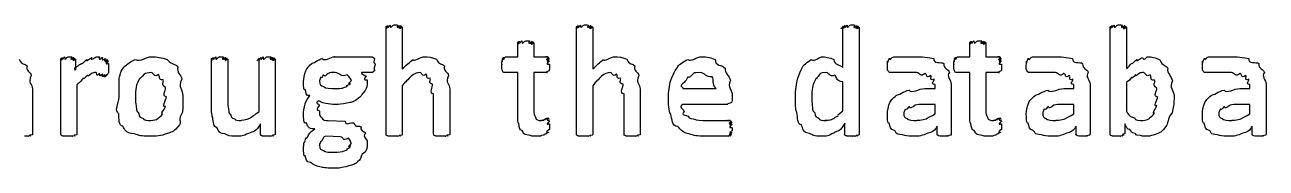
# Model space of a CAD drawing. Header units: millimetres. Extents: x 0 to 216, y 0 to 279.
# Drawn here: x 89.49 to 116.96, y 56.94 to 60.12 of the extents above; entities that cross this region are included whole.
import ezdxf

# ---------------------------------------------------------------- set-up
doc = ezdxf.new("R2010")
doc.units = ezdxf.units.MM
doc.layers.get('0').update_dxf_attribs({"linetype": 'CONTINUOUS'})

msp = doc.modelspace()

# ---------------------------------------------------------------- linework, layer by layer
at = {"color": 0}
for p, q in [((97.4866, 57.7024), (97.4866, 60.0618)), ((97.8447, 60.0618), (97.8447, 59.1414)), ((101.699, 57.7024), (101.699, 60.0618)), ((102.058, 60.0618), (102.058, 59.1414)), ((107.596, 59.1689), (107.596, 60.0618)), ((107.954, 60.0618), (107.954, 57.7024)), ((113.51, 57.7024), (113.51, 60.0618)), ((113.869, 60.0618), (113.869, 59.1467)), ((100.4, 59.4113), (100.4, 59.72)), ((100.758, 59.72), (100.758, 59.4113)), ((110.401, 59.4113), (110.401, 59.72)), ((110.76, 59.72), (110.76, 59.4113)), ((90.2892, 57.7024), (90.2892, 59.3563)), ((90.6142, 59.3563), (90.6142, 59.1136)), ((93.624, 58.3696), (93.624, 59.3563)), ((93.9821, 59.3563), (93.9821, 58.4687)), ((94.6767, 58.1988), (94.6767, 59.3563)), ((95.0352, 59.3563), (95.0352, 57.7024)), ((96.6417, 59.4113), (97.1822, 59.4113)), ((100.124, 59.4113), (100.4, 59.4113)), ((100.758, 59.4113), (101.061, 59.4113)), ((110.126, 59.4113), (110.401, 59.4113)), ((110.76, 59.4113), (111.063, 59.4113)), ((91.3476, 59.1742), (91.3476, 59.1742)), ((97.1875, 59.0585), (96.9451, 59.0585)), ((97.2481, 59.2349), (97.2481, 59.2349)), ((100.4, 59.0585), (100.119, 59.0585)), ((100.4, 58.1656), (100.4, 59.0585)), ((101.061, 59.0585), (100.758, 59.0585)), ((100.758, 59.0585), (100.758, 58.287)), ((110.401, 59.0585), (110.12, 59.0585)), ((110.401, 58.1656), (110.401, 59.0585)), ((111.063, 59.0585), (110.76, 59.0585)), ((110.76, 59.0585), (110.76, 58.287)), ((90.6473, 58.7887), (90.6473, 57.7024)), ((96.719, 58.8821), (96.719, 58.8821)), ((107.596, 58.2154), (107.596, 58.8546)), ((109.633, 58.7058), (109.633, 58.7939)), ((109.991, 58.7996), (109.991, 57.7024)), ((112.705, 58.7058), (112.705, 58.7939)), ((113.064, 58.7996), (113.064, 57.7024)), ((113.869, 58.8437), (113.869, 58.2041)), ((116.601, 58.7058), (116.601, 58.7939)), ((116.96, 58.7996), (116.96, 57.7024)), ((89.6634, 58.6948), (89.6634, 57.7024)), ((92.6264, 58.5241), (92.6264, 58.5241)), ((92.9901, 58.5459), (92.9901, 58.5459)), ((97.8447, 58.7664), (97.8447, 57.7024)), ((98.5393, 57.7024), (98.5393, 58.59)), ((98.8977, 58.6948), (98.8977, 57.7024)), ((102.058, 58.7664), (102.058, 57.7024)), ((102.752, 57.7024), (102.752, 58.59)), ((103.11, 58.6948), (103.11, 57.7024)), ((104.056, 58.7058), (104.789, 58.7058)), ((105.147, 58.5569), (105.147, 58.4962)), ((109.407, 58.7058), (109.633, 58.7058)), ((112.48, 58.7058), (112.705, 58.7058)), ((114.558, 58.5184), (114.558, 58.5184)), ((114.922, 58.5516), (114.922, 58.5516)), ((116.375, 58.7058), (116.601, 58.7058)), ((105.042, 58.353), (104.056, 58.353)), ((109.633, 58.353), (109.396, 58.353)), ((109.633, 58.1434), (109.633, 58.353)), ((112.705, 58.353), (112.469, 58.353)), ((112.705, 58.1434), (112.705, 58.353)), ((116.601, 58.353), (116.364, 58.353)), ((116.601, 58.1434), (116.601, 58.353)), ((96.2064, 58.0002), (96.581, 57.9836)), ((94.7099, 57.7024), (94.7099, 57.9229)), ((101.105, 57.9176), (101.105, 57.9176)), ((107.634, 57.7081), (107.634, 57.9395)), ((109.682, 57.7024), (109.682, 57.8735)), ((111.107, 57.9176), (111.107, 57.9176)), ((112.755, 57.7024), (112.755, 57.8735)), ((113.83, 57.9229), (113.83, 57.7081)), ((116.651, 57.7024), (116.651, 57.8735)), ((96.4766, 57.6365), (96.1566, 57.6474)), ((96.719, 57.4933), (96.719, 57.4933))]:
    msp.add_line(p, q, dxfattribs=at)
for points in [[(97.4866, 60.0618), (97.4866, 59.9694), (97.488, 60.0756), (97.4919, 60.0837)], [(97.4919, 60.0837), (97.4975, 59.9846), (97.5085, 60.0964), (97.5198, 60.1003)], [(97.5198, 60.1003), (97.5222, 59.9955), (97.5526, 60.1116), (97.5748, 60.1116)], [(97.5748, 60.1116), (97.5706, 59.9983), (97.6298, 60.1169), (97.663, 60.1169)], [(97.663, 60.1169), (97.6408, 60.1169), (97.729, 60.114), (97.7512, 60.1116)], [(97.7512, 60.1116), (97.6877, 59.9955), (97.7953, 60.1073), (97.8062, 60.1003)], [(97.8062, 60.1003), (97.7138, 59.9846), (97.8299, 60.0908), (97.8337, 60.0837)], [(97.8337, 60.0837), (97.7251, 59.9736), (97.8447, 60.0728), (97.8447, 60.0618)], [(101.699, 60.0618), (101.699, 59.9694), (101.701, 60.0756), (101.705, 60.0837)], [(101.705, 60.0837), (101.71, 59.9846), (101.721, 60.0964), (101.732, 60.1003)], [(101.732, 60.1003), (101.735, 59.9955), (101.765, 60.1116), (101.787, 60.1116)], [(101.787, 60.1116), (101.783, 59.9983), (101.843, 60.1169), (101.876, 60.1169)], [(101.876, 60.1169), (101.854, 60.1169), (101.942, 60.114), (101.964, 60.1116)], [(101.964, 60.1116), (101.901, 59.9955), (102.008, 60.1073), (102.019, 60.1003)], [(102.019, 60.1003), (101.927, 59.9846), (102.042, 60.0908), (102.047, 60.0837)], [(102.047, 60.0837), (101.938, 59.9736), (102.058, 60.0728), (102.058, 60.0618)], [(107.596, 60.0618), (107.48, 59.9694), (107.597, 60.0756), (107.601, 60.0837)], [(107.601, 60.0837), (107.608, 59.9846), (107.619, 60.0964), (107.634, 60.1003)], [(107.634, 60.1003), (107.637, 59.9916), (107.667, 60.1073), (107.69, 60.1116)], [(107.69, 60.1116), (107.681, 59.9983), (107.739, 60.1169), (107.772, 60.1169)], [(107.772, 60.1169), (107.752, 60.1169), (107.839, 60.114), (107.86, 60.1116)], [(107.86, 60.1116), (107.796, 59.9916), (107.899, 60.1031), (107.91, 60.1003)], [(107.91, 60.1003), (107.822, 59.9846), (107.935, 60.0908), (107.943, 60.0837)], [(107.943, 60.0837), (107.836, 59.9694), (107.954, 60.0685), (107.954, 60.0618)], [(113.51, 60.0618), (113.51, 59.9694), (113.512, 60.0756), (113.516, 60.0837)], [(113.516, 60.0837), (113.521, 59.9846), (113.532, 60.0964), (113.543, 60.1003)], [(113.543, 60.1003), (113.546, 59.9955), (113.576, 60.1116), (113.599, 60.1116)], [(113.599, 60.1116), (113.594, 59.9983), (113.654, 60.1169), (113.687, 60.1169)], [(113.687, 60.1169), (113.665, 60.1169), (113.753, 60.114), (113.775, 60.1116)], [(113.775, 60.1116), (113.712, 59.9955), (113.819, 60.1073), (113.83, 60.1003)], [(113.83, 60.1003), (113.738, 59.9846), (113.853, 60.0908), (113.858, 60.0837)], [(113.858, 60.0837), (113.749, 59.9736), (113.869, 60.0728), (113.869, 60.0618)], [(100.4, 59.72), (100.4, 59.6209), (100.401, 59.7285), (100.405, 59.7366)], [(100.405, 59.7366), (100.411, 59.6346), (100.422, 59.7489), (100.433, 59.7531)], [(100.433, 59.7531), (100.435, 59.6427), (100.466, 59.7588), (100.488, 59.7588)], [(100.488, 59.7588), (100.484, 59.6456), (100.543, 59.7641), (100.576, 59.7641)], [(100.576, 59.7641), (100.554, 59.7641), (100.642, 59.7613), (100.664, 59.7588)], [(100.664, 59.7588), (100.601, 59.6427), (100.709, 59.756), (100.719, 59.7531)], [(100.719, 59.7531), (100.627, 59.6346), (100.743, 59.7436), (100.747, 59.7366)], [(100.747, 59.7366), (100.638, 59.6209), (100.758, 59.7228), (100.758, 59.72)], [(110.401, 59.72), (110.401, 59.6209), (110.403, 59.7285), (110.407, 59.7366)], [(110.407, 59.7366), (110.412, 59.6346), (110.424, 59.7489), (110.435, 59.7531)], [(110.435, 59.7531), (110.437, 59.6427), (110.468, 59.7588), (110.49, 59.7588)], [(110.49, 59.7588), (110.486, 59.6456), (110.545, 59.7641), (110.578, 59.7641)], [(110.578, 59.7641), (110.556, 59.7641), (110.644, 59.7613), (110.666, 59.7588)], [(110.666, 59.7588), (110.603, 59.6427), (110.71, 59.756), (110.721, 59.7531)], [(110.721, 59.7531), (110.629, 59.6346), (110.745, 59.7436), (110.749, 59.7366)], [(110.749, 59.7366), (110.64, 59.6209), (110.76, 59.7228), (110.76, 59.72)], [(89.3657, 59.3563), (89.4211, 59.2197), (89.498, 59.2695), (89.5421, 59.2074)], [(90.2892, 59.3563), (90.2892, 59.2638), (90.2903, 59.37), (90.2945, 59.3781)], [(90.2945, 59.3781), (90.2959, 59.279), (90.3069, 59.3908), (90.322, 59.3947)], [(90.322, 59.3947), (90.3249, 59.2899), (90.3524, 59.406), (90.3718, 59.406)], [(90.3718, 59.406), (90.3661, 59.2928), (90.4215, 59.4113), (90.4543, 59.4113)], [(90.4543, 59.4113), (90.4282, 59.4113), (90.5097, 59.4085), (90.5316, 59.406)], [(90.5316, 59.406), (90.4723, 59.2899), (90.5701, 59.4018), (90.5813, 59.3947)], [(90.5813, 59.3947), (90.4946, 59.279), (90.599, 59.3852), (90.6032, 59.3781)], [(90.6032, 59.3781), (90.5055, 59.2638), (90.6142, 59.363), (90.6142, 59.3563)], [(90.7464, 59.2624), (90.7549, 59.2307), (90.8308, 59.3288), (90.8678, 59.3506)], [(90.8678, 59.3506), (90.8293, 59.2748), (90.9408, 59.3866), (90.9782, 59.3947)], [(90.9782, 59.3947), (90.9066, 59.2928), (91.0565, 59.4113), (91.0939, 59.4113)], [(91.0939, 59.4113), (91.0745, 59.4113), (91.1271, 59.4085), (91.149, 59.406)], [(91.149, 59.406), (91.1186, 59.2899), (91.1931, 59.4018), (91.2153, 59.3947)], [(91.2153, 59.3947), (91.1669, 59.2748), (91.2619, 59.3796), (91.2813, 59.3729)], [(91.2813, 59.3729), (91.204, 59.2596), (91.3116, 59.3577), (91.3197, 59.3506)], [(91.3197, 59.3506), (91.2178, 59.2459), (91.3324, 59.3355), (91.3363, 59.3288)], [(91.3363, 59.3288), (91.2262, 59.2349), (91.3419, 59.3178), (91.3419, 59.3065)], [(91.6672, 59.1577), (91.7003, 59.2046), (91.8185, 59.3012), (91.9371, 59.3453)], [(91.9371, 59.3453), (92.0556, 59.2928), (92.1798, 59.4113), (92.3011, 59.4113)], [(92.3011, 59.4113), (92.4084, 59.4113), (92.5283, 59.3908), (92.6426, 59.3506)], [(92.6426, 59.3506), (92.7587, 59.2155), (92.8384, 59.2571), (92.8797, 59.1799)], [(93.624, 59.3563), (93.624, 59.2638), (93.6255, 59.37), (93.6293, 59.3781)], [(93.6293, 59.3781), (93.635, 59.279), (93.6473, 59.3908), (93.6625, 59.3947)], [(93.6625, 59.3947), (93.6639, 59.2899), (93.6957, 59.406), (93.7175, 59.406)], [(93.7175, 59.406), (93.708, 59.2928), (93.7687, 59.4113), (93.8057, 59.4113)], [(93.8057, 59.4113), (93.7782, 59.4113), (93.8664, 59.4085), (93.8886, 59.406)], [(93.8886, 59.406), (93.8223, 59.2899), (93.9285, 59.4018), (93.9437, 59.3947)], [(93.9437, 59.3947), (93.8512, 59.279), (93.9669, 59.3852), (93.9712, 59.3781)], [(93.9712, 59.3781), (93.8622, 59.2681), (93.9821, 59.3672), (93.9821, 59.3563)], [(94.6767, 59.3563), (94.561, 59.2638), (94.6781, 59.37), (94.6824, 59.3781)], [(94.6824, 59.3781), (94.6891, 59.279), (94.7, 59.3908), (94.7152, 59.3947)], [(94.7152, 59.3947), (94.718, 59.2899), (94.7484, 59.406), (94.7706, 59.406)], [(94.7706, 59.406), (94.7621, 59.2928), (94.8214, 59.4113), (94.8588, 59.4113)], [(94.8588, 59.4113), (94.8323, 59.4113), (94.9194, 59.4085), (94.9413, 59.406)], [(94.9413, 59.406), (94.8764, 59.2899), (94.9798, 59.4018), (94.9911, 59.3947)], [(94.9911, 59.3947), (94.9029, 59.279), (95.0158, 59.3852), (95.0239, 59.3781)], [(95.0239, 59.3781), (94.9166, 59.2638), (95.0352, 59.363), (95.0352, 59.3563)], [(95.8536, 59.2681), (95.8508, 59.2459), (95.9887, 59.3506), (96.0741, 59.3729)], [(96.0741, 59.3729), (96.1415, 59.2928), (96.2561, 59.4113), (96.3553, 59.4113)], [(96.3553, 59.4113), (96.296, 59.4113), (96.46, 59.4113), (96.5041, 59.4113)], [(96.5041, 59.4113), (96.5055, 59.4113), (96.5976, 59.4113), (96.6417, 59.4113)], [(97.1822, 59.4113), (97.167, 59.4113), (97.2206, 59.3961), (97.2316, 59.3672)], [(97.2316, 59.3672), (97.1889, 59.2349), (97.2481, 59.2928), (97.2481, 59.2349)], [(97.8447, 59.1414), (97.9234, 59.2046), (98.0062, 59.3012), (98.0874, 59.3453)], [(98.0874, 59.3453), (98.0888, 59.2928), (98.2557, 59.4113), (98.341, 59.4113)], [(98.341, 59.4113), (98.3933, 59.4113), (98.5298, 59.3919), (98.6, 59.3563)], [(98.6, 59.3563), (98.655, 59.2197), (98.7323, 59.2695), (98.7764, 59.2074)], [(100.052, 59.3178), (100.054, 59.2529), (100.059, 59.3577), (100.064, 59.3729)], [(100.064, 59.3729), (100.065, 59.2818), (100.077, 59.3961), (100.086, 59.4004)], [(100.086, 59.4004), (100.083, 59.2928), (100.109, 59.4113), (100.124, 59.4113)], [(101.061, 59.4113), (100.965, 59.4113), (101.074, 59.4071), (101.078, 59.4004)], [(101.078, 59.4004), (100.976, 59.2818), (101.09, 59.3866), (101.094, 59.3729)], [(101.094, 59.3729), (100.984, 59.2529), (101.1, 59.3397), (101.1, 59.3178)], [(102.058, 59.1414), (102.136, 59.2046), (102.219, 59.3012), (102.3, 59.3453)], [(102.3, 59.3453), (102.301, 59.2928), (102.468, 59.4113), (102.554, 59.4113)], [(102.554, 59.4113), (102.606, 59.4113), (102.742, 59.3919), (102.813, 59.3563)], [(102.813, 59.3563), (102.868, 59.2197), (102.945, 59.2695), (102.989, 59.2074)], [(103.934, 59.1742), (103.93, 59.213), (104.074, 59.3094), (104.166, 59.3506)], [(104.166, 59.3506), (104.232, 59.2928), (104.36, 59.4113), (104.474, 59.4113)], [(104.474, 59.4113), (104.581, 59.4113), (104.692, 59.3866), (104.778, 59.3397)], [(104.778, 59.3397), (104.75, 59.2018), (104.932, 59.2349), (104.987, 59.1577)], [(106.697, 59.1633), (106.7, 59.2088), (106.819, 59.3037), (106.896, 59.3453)], [(106.896, 59.3453), (106.973, 59.2928), (107.061, 59.4113), (107.16, 59.4113)], [(107.16, 59.4113), (107.156, 59.4113), (107.322, 59.3908), (107.392, 59.3506)], [(107.392, 59.3506), (107.414, 59.213), (107.53, 59.2487), (107.596, 59.1689)], [(108.585, 59.3122), (108.591, 59.2487), (108.604, 59.3563), (108.624, 59.3781)], [(108.624, 59.3781), (108.627, 59.2928), (108.674, 59.4113), (108.718, 59.4113)], [(108.718, 59.4113), (108.715, 59.4113), (108.813, 59.4113), (108.872, 59.4113)], [(108.872, 59.4113), (108.833, 59.4113), (108.993, 59.4113), (109.059, 59.4113)], [(109.059, 59.4113), (109.087, 59.4113), (109.198, 59.4113), (109.269, 59.4113)], [(109.269, 59.4113), (109.288, 59.4113), (109.513, 59.3975), (109.605, 59.3729)], [(109.605, 59.3729), (109.59, 59.242), (109.77, 59.3079), (109.825, 59.2571)], [(110.054, 59.3178), (110.056, 59.2529), (110.061, 59.3577), (110.065, 59.3729)], [(110.065, 59.3729), (110.067, 59.2818), (110.079, 59.3961), (110.087, 59.4004)], [(110.087, 59.4004), (110.085, 59.2928), (110.111, 59.4113), (110.126, 59.4113)], [(111.063, 59.4113), (110.967, 59.4113), (111.075, 59.4071), (111.079, 59.4004)], [(111.079, 59.4004), (110.978, 59.2818), (111.092, 59.3866), (111.096, 59.3729)], [(111.096, 59.3729), (110.986, 59.2529), (111.102, 59.3397), (111.102, 59.3178)], [(111.658, 59.3122), (111.664, 59.2487), (111.677, 59.3563), (111.697, 59.3781)], [(111.697, 59.3781), (111.7, 59.2928), (111.747, 59.4113), (111.791, 59.4113)], [(111.791, 59.4113), (111.788, 59.4113), (111.886, 59.4113), (111.945, 59.4113)], [(111.945, 59.4113), (111.906, 59.4113), (112.066, 59.4113), (112.132, 59.4113)], [(112.132, 59.4113), (112.16, 59.4113), (112.272, 59.4113), (112.342, 59.4113)], [(112.342, 59.4113), (112.361, 59.4113), (112.586, 59.3975), (112.678, 59.3729)], [(112.678, 59.3729), (112.663, 59.242), (112.843, 59.3079), (112.898, 59.2571)], [(113.99, 59.2681), (113.987, 59.2307), (114.069, 59.3288), (114.106, 59.3506)], [(114.106, 59.3506), (114.064, 59.2748), (114.184, 59.3866), (114.221, 59.3947)], [(114.221, 59.3947), (114.26, 59.2928), (114.301, 59.4113), (114.343, 59.4113)], [(114.343, 59.4113), (114.403, 59.4113), (114.533, 59.3866), (114.607, 59.3397)], [(114.607, 59.3397), (114.668, 59.2018), (114.74, 59.2321), (114.784, 59.1524)], [(115.554, 59.3122), (115.559, 59.2487), (115.573, 59.3563), (115.593, 59.3781)], [(115.593, 59.3781), (115.595, 59.2928), (115.642, 59.4113), (115.686, 59.4113)], [(115.686, 59.4113), (115.684, 59.4113), (115.781, 59.4113), (115.841, 59.4113)], [(115.841, 59.4113), (115.802, 59.4113), (115.962, 59.4113), (116.028, 59.4113)], [(116.028, 59.4113), (116.056, 59.4113), (116.167, 59.4113), (116.237, 59.4113)], [(116.237, 59.4113), (116.257, 59.4113), (116.482, 59.3975), (116.574, 59.3729)], [(116.574, 59.3729), (116.558, 59.242), (116.739, 59.3079), (116.794, 59.2571)], [(89.5421, 59.2074), (89.5092, 59.0984), (89.6165, 59.0765), (89.6359, 58.9926)], [(90.6142, 59.1136), (90.5538, 59.1577), (90.7052, 59.2254), (90.7464, 59.2624)], [(91.0717, 59.0585), (91.0124, 59.0585), (91.0057, 59.0532), (90.9726, 59.0419)], [(91.1433, 59.0476), (91.0717, 58.94), (91.0967, 59.0585), (91.0717, 59.0585)], [(91.3419, 59.3065), (91.229, 59.213), (91.3476, 59.279), (91.3476, 59.2571)], [(91.3476, 59.0917), (91.3476, 59.0585), (91.3433, 59.0532), (91.3363, 59.0419)], [(91.3476, 59.2571), (91.3476, 59.1714), (91.3476, 59.2102), (91.3476, 59.1742)], [(91.3476, 59.1742), (91.3476, 59.1026), (91.3476, 59.1136), (91.3476, 59.0917)], [(91.579, 58.8768), (91.579, 58.9291), (91.6079, 59.0808), (91.6672, 59.1577)], [(92.2898, 59.0585), (92.2253, 59.0585), (92.1741, 59.0448), (92.13, 59.0201)], [(92.45, 59.0144), (92.3505, 58.94), (92.3519, 59.0585), (92.2898, 59.0585)], [(92.8797, 59.1799), (92.8426, 59.0656), (92.9527, 59.0158), (92.9679, 58.9097)], [(95.6606, 58.8712), (95.6606, 58.9001), (95.6772, 59.031), (95.7104, 59.0973)], [(95.7104, 59.0973), (95.7294, 59.1538), (95.7943, 59.224), (95.8536, 59.2681)], [(96.3605, 59.0585), (96.1856, 59.0585), (96.2505, 59.0532), (96.2064, 59.0419)], [(96.6251, 59.0091), (96.4766, 58.94), (96.4738, 59.0585), (96.3605, 59.0585)], [(96.9451, 59.0585), (96.9176, 59.0324), (97.0248, 59.0049), (97.0442, 58.976)], [(97.2316, 59.0973), (97.167, 59.0585), (97.2054, 59.0585), (97.1875, 59.0585)], [(97.2481, 59.2349), (97.1889, 59.1136), (97.2425, 59.1263), (97.2316, 59.0973)], [(98.2416, 59.0585), (98.159, 59.0585), (98.1093, 59.0324), (98.0433, 58.9813)], [(98.3739, 59.0254), (98.2761, 58.94), (98.2927, 59.0585), (98.2416, 59.0585)], [(98.7764, 59.2074), (98.7432, 59.0984), (98.8508, 59.0765), (98.8702, 58.9926)], [(100.047, 59.2349), (100.047, 59.2088), (100.048, 59.2956), (100.052, 59.3178)], [(100.064, 59.0973), (100.047, 59.1136), (100.047, 59.1714), (100.047, 59.2349)], [(100.119, 59.0585), (100.072, 59.0585), (100.077, 59.0709), (100.064, 59.0973)], [(101.094, 59.0973), (100.973, 59.0585), (101.075, 59.0585), (101.061, 59.0585)], [(101.1, 59.3178), (100.987, 59.2088), (101.105, 59.2681), (101.105, 59.2349)], [(101.105, 59.2349), (101.105, 59.1136), (101.101, 59.1263), (101.094, 59.0973)], [(102.454, 59.0585), (102.372, 59.0585), (102.322, 59.0324), (102.256, 58.9813)], [(102.587, 59.0254), (102.489, 58.94), (102.505, 59.0585), (102.454, 59.0585)], [(102.989, 59.2074), (102.956, 59.0984), (103.063, 59.0765), (103.083, 58.9926)], [(103.785, 58.8931), (103.805, 58.94), (103.871, 59.0973), (103.934, 59.1742)], [(104.43, 59.0585), (104.257, 59.0585), (104.317, 59.0476), (104.271, 59.0254)], [(104.701, 58.965), (104.555, 58.94), (104.552, 59.0585), (104.43, 59.0585)], [(104.987, 59.1577), (104.977, 59.0476), (105.082, 58.9897), (105.108, 58.8878)], [(106.582, 58.8821), (106.594, 58.9333), (106.645, 59.086), (106.697, 59.1633)], [(107.232, 59.0585), (107.061, 59.0585), (107.122, 59.0434), (107.078, 59.0144)], [(107.414, 59.0035), (107.299, 58.94), (107.294, 59.0585), (107.232, 59.0585)], [(108.58, 59.213), (108.58, 59.2046), (108.581, 59.2899), (108.585, 59.3122)], [(108.58, 59.1467), (108.58, 59.1386), (108.58, 59.1908), (108.58, 59.213)], [(108.596, 59.0973), (108.583, 59.0984), (108.583, 59.1273), (108.58, 59.1467)], [(108.619, 59.0695), (108.598, 59.0723), (108.603, 59.086), (108.596, 59.0973)], [(108.646, 59.0585), (108.613, 59.0585), (108.625, 59.0613), (108.619, 59.0695)], [(108.718, 59.0585), (108.638, 59.0585), (108.66, 59.0585), (108.646, 59.0585)], [(108.839, 59.0585), (108.704, 59.0585), (108.751, 59.0585), (108.718, 59.0585)], [(109.004, 59.0585), (108.917, 59.0585), (108.886, 59.0585), (108.839, 59.0585)], [(109.225, 59.0585), (109.045, 59.0585), (109.07, 59.0585), (109.004, 59.0585)], [(109.412, 59.0419), (109.318, 58.94), (109.298, 59.0585), (109.225, 59.0585)], [(109.825, 59.2571), (109.821, 59.1386), (109.926, 59.1414), (109.952, 59.0642)], [(109.952, 59.0642), (109.872, 58.9841), (109.991, 58.8987), (109.991, 58.7996)], [(110.049, 59.2349), (110.049, 59.2088), (110.05, 59.2956), (110.054, 59.3178)], [(110.065, 59.0973), (110.049, 59.1136), (110.049, 59.1714), (110.049, 59.2349)], [(110.12, 59.0585), (110.074, 59.0585), (110.079, 59.0709), (110.065, 59.0973)], [(111.096, 59.0973), (110.975, 59.0585), (111.077, 59.0585), (111.063, 59.0585)], [(111.102, 59.3178), (110.988, 59.2088), (111.107, 59.2681), (111.107, 59.2349)], [(111.107, 59.2349), (111.107, 59.1136), (111.103, 59.1263), (111.096, 59.0973)], [(111.653, 59.213), (111.653, 59.2046), (111.654, 59.2899), (111.658, 59.3122)], [(111.653, 59.1467), (111.653, 59.1386), (111.653, 59.1908), (111.653, 59.213)], [(111.669, 59.0973), (111.656, 59.0984), (111.656, 59.1273), (111.653, 59.1467)], [(111.691, 59.0695), (111.671, 59.0723), (111.676, 59.086), (111.669, 59.0973)], [(111.719, 59.0585), (111.686, 59.0585), (111.698, 59.0613), (111.691, 59.0695)], [(111.791, 59.0585), (111.711, 59.0585), (111.733, 59.0585), (111.719, 59.0585)], [(111.912, 59.0585), (111.777, 59.0585), (111.824, 59.0585), (111.791, 59.0585)], [(112.077, 59.0585), (111.99, 59.0585), (111.959, 59.0585), (111.912, 59.0585)], [(112.298, 59.0585), (112.118, 59.0585), (112.143, 59.0585), (112.077, 59.0585)], [(112.485, 59.0419), (112.391, 58.94), (112.371, 59.0585), (112.298, 59.0585)], [(112.898, 59.2571), (112.895, 59.1386), (112.999, 59.1414), (113.025, 59.0642)], [(113.025, 59.0642), (112.945, 58.9841), (113.064, 58.8987), (113.064, 58.7996)], [(113.869, 59.1467), (113.91, 59.1647), (113.953, 59.2349), (113.99, 59.2681)], [(114.244, 59.0585), (114.205, 59.0585), (114.184, 59.0543), (114.155, 59.0476)], [(114.392, 59.0091), (114.293, 58.94), (114.301, 59.0585), (114.244, 59.0585)], [(114.784, 59.1524), (114.759, 59.0434), (114.866, 58.9827), (114.888, 58.8768)], [(115.548, 59.213), (115.548, 59.2046), (115.55, 59.2899), (115.554, 59.3122)], [(115.548, 59.1467), (115.548, 59.1386), (115.548, 59.1908), (115.548, 59.213)], [(115.565, 59.0973), (115.551, 59.0984), (115.551, 59.1273), (115.548, 59.1467)], [(115.587, 59.0695), (115.566, 59.0723), (115.572, 59.086), (115.565, 59.0973)], [(115.615, 59.0585), (115.582, 59.0585), (115.594, 59.0613), (115.587, 59.0695)], [(115.686, 59.0585), (115.606, 59.0585), (115.629, 59.0585), (115.615, 59.0585)], [(115.807, 59.0585), (115.673, 59.0585), (115.719, 59.0585), (115.686, 59.0585)], [(115.973, 59.0585), (115.886, 59.0585), (115.854, 59.0585), (115.807, 59.0585)], [(116.193, 59.0585), (116.014, 59.0585), (116.039, 59.0585), (115.973, 59.0585)], [(116.381, 59.0419), (116.287, 58.94), (116.266, 59.0585), (116.193, 59.0585)], [(116.794, 59.2571), (116.79, 59.1386), (116.895, 59.1414), (116.921, 59.0642)], [(116.921, 59.0642), (116.841, 58.9841), (116.96, 58.8987), (116.96, 58.7996)], [(89.6359, 58.9926), (89.5449, 58.8162), (89.6634, 58.8119), (89.6634, 58.6948)], [(90.7687, 58.9153), (90.6886, 58.8119), (90.6914, 58.8395), (90.6473, 58.7887)], [(90.8787, 58.9979), (90.7658, 58.8821), (90.8085, 58.9509), (90.7687, 58.9153)], [(90.9726, 59.0419), (90.8322, 58.922), (90.9119, 59.0201), (90.8787, 58.9979)], [(91.2096, 59.031), (91.1186, 58.9291), (91.1684, 59.0434), (91.1433, 59.0476)], [(91.2594, 59.0144), (91.156, 58.9181), (91.2276, 59.0268), (91.2096, 59.031)], [(91.2978, 59.0091), (91.1849, 58.9068), (91.2731, 59.0102), (91.2594, 59.0144)], [(91.3197, 59.0144), (91.2068, 58.9068), (91.3088, 59.0091), (91.2978, 59.0091)], [(91.3363, 59.0419), (91.2178, 58.9181), (91.3268, 59.0215), (91.3197, 59.0144)], [(91.579, 58.5128), (91.579, 58.5914), (91.579, 58.7664), (91.579, 58.8768)], [(92.0253, 58.9097), (91.9649, 58.7939), (91.973, 58.8049), (91.9593, 58.7389)], [(92.13, 59.0201), (92.0228, 58.8892), (92.0542, 58.9566), (92.0253, 58.9097)], [(92.5544, 58.8987), (92.4387, 58.885), (92.4941, 58.9883), (92.45, 59.0144)], [(92.6098, 58.728), (92.4899, 58.7858), (92.5795, 58.8504), (92.5544, 58.8987)], [(92.9679, 58.9097), (92.8716, 58.7347), (92.9901, 58.6811), (92.9901, 58.5459)], [(95.6938, 58.6892), (95.6606, 58.6285), (95.6606, 58.801), (95.6606, 58.8712)], [(96.0356, 58.9485), (96.0134, 58.8451), (96.0134, 58.9015), (96.0134, 58.8768)], [(96.0134, 58.8768), (96.0134, 58.7678), (96.0438, 58.783), (96.1072, 58.7498)], [(96.096, 59.0035), (96.0423, 58.8892), (96.0494, 58.9703), (96.0356, 58.9485)], [(96.2064, 59.0419), (96.0974, 58.922), (96.1249, 59.0215), (96.096, 59.0035)], [(96.6308, 58.7555), (96.5715, 58.7569), (96.6819, 58.7939), (96.6971, 58.8162)], [(96.6971, 58.8162), (96.6004, 58.801), (96.719, 58.8603), (96.719, 58.8821)], [(96.719, 58.8821), (96.719, 58.8779), (96.6872, 58.9788), (96.6251, 59.0091)], [(97.0442, 58.976), (96.9532, 58.8603), (97.0717, 58.9209), (97.0717, 58.8878)], [(97.0717, 58.8878), (97.0717, 58.7417), (97.0552, 58.728), (97.022, 58.6617)], [(98.0433, 58.9813), (97.9124, 58.8409), (97.9138, 58.8617), (97.8447, 58.7664)], [(98.462, 58.9372), (98.3492, 58.9001), (98.4098, 59.0063), (98.3739, 59.0254)], [(98.5174, 58.7996), (98.3975, 58.8229), (98.4871, 58.9001), (98.462, 58.9372)], [(98.5393, 58.59), (98.4236, 58.5982), (98.5312, 58.747), (98.5174, 58.7996)], [(98.8702, 58.9926), (98.7792, 58.8162), (98.8977, 58.8119), (98.8977, 58.6948)], [(102.256, 58.9813), (102.125, 58.8409), (102.126, 58.8617), (102.058, 58.7664)], [(102.675, 58.9372), (102.562, 58.9001), (102.622, 59.0063), (102.587, 59.0254)], [(102.73, 58.7996), (102.61, 58.8229), (102.7, 58.9001), (102.675, 58.9372)], [(102.752, 58.59), (102.636, 58.5982), (102.744, 58.747), (102.73, 58.7996)], [(103.083, 58.9926), (102.992, 58.8162), (103.11, 58.8119), (103.11, 58.6948)], [(103.736, 58.5241), (103.736, 58.6024), (103.753, 58.783), (103.785, 58.8931)], [(104.083, 58.838), (103.948, 58.7527), (104.056, 58.7527), (104.056, 58.7058)], [(104.155, 58.9485), (104.103, 58.838), (104.101, 58.8821), (104.083, 58.838)], [(104.271, 59.0254), (104.166, 58.9001), (104.188, 58.9813), (104.155, 58.9485)], [(104.789, 58.7058), (104.676, 58.8162), (104.763, 58.9015), (104.701, 58.965)], [(105.108, 58.8878), (105.029, 58.7237), (105.147, 58.674), (105.147, 58.5569)], [(106.543, 58.5075), (106.543, 58.5957), (106.555, 58.7721), (106.582, 58.8821)], [(106.978, 58.8931), (106.925, 58.783), (106.934, 58.7897), (106.923, 58.728)], [(107.078, 59.0144), (106.976, 58.8821), (107.003, 58.9442), (106.978, 58.8931)], [(107.596, 58.8546), (107.417, 58.8712), (107.472, 58.9703), (107.414, 59.0035)], [(109.539, 58.9926), (109.42, 58.9181), (109.463, 59.031), (109.412, 59.0419)], [(109.611, 58.9097), (109.486, 58.874), (109.572, 58.9703), (109.539, 58.9926)], [(109.633, 58.7939), (109.517, 58.8077), (109.624, 58.8768), (109.611, 58.9097)], [(112.612, 58.9926), (112.493, 58.9181), (112.536, 59.031), (112.485, 59.0419)], [(112.684, 58.9097), (112.559, 58.874), (112.645, 58.9703), (112.612, 58.9926)], [(112.705, 58.7939), (112.59, 58.8077), (112.697, 58.8768), (112.684, 58.9097)], [(113.973, 58.9428), (113.903, 58.838), (113.905, 58.8836), (113.869, 58.8437)], [(114.067, 59.0091), (113.969, 58.8931), (114.006, 58.9717), (113.973, 58.9428)], [(114.155, 59.0476), (114.028, 58.9262), (114.096, 59.0268), (114.067, 59.0091)], [(114.492, 58.8878), (114.373, 58.8779), (114.432, 58.9788), (114.392, 59.0091)], [(114.541, 58.7167), (114.425, 58.7788), (114.516, 58.8395), (114.492, 58.8878)], [(114.888, 58.8768), (114.803, 58.7167), (114.922, 58.6645), (114.922, 58.5516)], [(116.508, 58.9926), (116.389, 58.9181), (116.432, 59.031), (116.381, 59.0419)], [(116.579, 58.9097), (116.455, 58.874), (116.541, 58.9703), (116.508, 58.9926)], [(116.601, 58.7939), (116.485, 58.8077), (116.593, 58.8768), (116.579, 58.9097)], [(91.5734, 58.1491), (91.4605, 58.2055), (91.579, 58.3766), (91.579, 58.5128)], [(91.9593, 58.7389), (91.9385, 58.6645), (91.9427, 58.608), (91.9427, 58.535)], [(91.9427, 58.535), (91.9385, 58.3999), (91.9484, 58.3918), (91.9593, 58.3255)], [(92.6264, 58.5241), (92.5117, 58.5403), (92.6207, 58.6645), (92.6098, 58.728)], [(92.6042, 58.3089), (92.5117, 58.2718), (92.6264, 58.4468), (92.6264, 58.5241)], [(92.9901, 58.5459), (92.9901, 58.3487), (92.9873, 58.2923), (92.9845, 58.1822)], [(95.7986, 58.5516), (95.7076, 58.5251), (95.7185, 58.637), (95.6938, 58.6892)], [(95.6991, 58.3639), (95.7118, 58.4302), (95.7573, 58.4962), (95.7986, 58.5516)], [(96.1072, 58.7498), (96.1376, 58.7058), (96.2561, 58.7058), (96.3662, 58.7058)], [(96.3662, 58.7058), (96.4283, 58.7058), (96.4819, 58.7086), (96.526, 58.7167)], [(96.526, 58.7167), (96.5165, 58.7237), (96.6047, 58.7403), (96.6308, 58.7555)], [(97.022, 58.6617), (96.8872, 58.4923), (96.9409, 58.5378), (96.8788, 58.4909)], [(103.785, 58.1381), (103.736, 58.2013), (103.736, 58.3766), (103.736, 58.5241)], [(106.576, 58.1766), (106.543, 58.2235), (106.543, 58.3928), (106.543, 58.5075)], [(106.923, 58.728), (106.903, 58.6574), (106.907, 58.6024), (106.907, 58.5403)], [(106.907, 58.5403), (106.903, 58.408), (106.91, 58.4027), (106.918, 58.3364)], [(108.635, 58.3971), (108.657, 58.4521), (108.73, 58.5241), (108.8, 58.5682)], [(108.8, 58.5682), (108.796, 58.5431), (108.956, 58.6507), (109.059, 58.6726)], [(109.059, 58.6726), (109.12, 58.5872), (109.277, 58.7058), (109.407, 58.7058)], [(111.708, 58.3971), (111.73, 58.4521), (111.803, 58.5241), (111.873, 58.5682)], [(111.873, 58.5682), (111.869, 58.5431), (112.029, 58.6507), (112.132, 58.6726)], [(112.132, 58.6726), (112.193, 58.5872), (112.35, 58.7058), (112.48, 58.7058)], [(114.558, 58.5184), (114.443, 58.5322), (114.552, 58.6535), (114.541, 58.7167)], [(114.541, 58.3311), (114.443, 58.2828), (114.558, 58.4549), (114.558, 58.5184)], [(114.922, 58.5516), (114.922, 58.3449), (114.906, 58.2842), (114.877, 58.1713)], [(115.604, 58.3971), (115.626, 58.4521), (115.699, 58.5241), (115.769, 58.5682)], [(115.769, 58.5682), (115.765, 58.5431), (115.925, 58.6507), (116.028, 58.6726)], [(116.028, 58.6726), (116.089, 58.5872), (116.246, 58.7058), (116.375, 58.7058)], [(91.9593, 58.3255), (91.9607, 58.1547), (91.9882, 58.2055), (92.0143, 58.1547)], [(92.5435, 58.1434), (92.4856, 58.1434), (92.5932, 58.2454), (92.6042, 58.3089)], [(93.6516, 58.0609), (93.624, 58.1244), (93.624, 58.2482), (93.624, 58.3696)], [(93.9821, 58.4687), (93.9793, 58.342), (93.9878, 58.3089), (93.9987, 58.2538)], [(93.9987, 58.2538), (94.0058, 58.1173), (94.0319, 58.1561), (94.0537, 58.1159)], [(95.6606, 58.1272), (95.6606, 58.1723), (95.673, 58.2937), (95.6991, 58.3639)], [(96.0025, 58.4359), (95.8921, 58.3777), (96.0078, 58.371), (96.0078, 58.3311)], [(96.0078, 58.3311), (95.8949, 58.1836), (96.0134, 58.251), (96.0134, 58.2041)], [(96.1566, 58.3752), (96.0423, 58.3861), (96.0381, 58.4137), (96.0025, 58.4359)], [(96.3662, 58.353), (96.2918, 58.353), (96.223, 58.36), (96.1566, 58.3752)], [(96.653, 58.3861), (96.4724, 58.353), (96.4724, 58.353), (96.3662, 58.353)], [(96.8788, 58.4909), (96.7631, 58.3999), (96.7412, 58.4108), (96.653, 58.3861)], [(100.758, 58.287), (100.755, 58.0954), (100.769, 58.1187), (100.791, 58.0718)], [(104.056, 58.353), (103.948, 58.2979), (104.064, 58.2482), (104.083, 58.2041)], [(105.114, 58.3861), (104.985, 58.353), (105.067, 58.353), (105.042, 58.353)], [(105.147, 58.4962), (105.147, 58.3971), (105.136, 58.408), (105.114, 58.3861)], [(106.918, 58.3364), (106.921, 58.1614), (106.947, 58.2164), (106.973, 58.1656)], [(108.58, 58.1547), (108.58, 58.1946), (108.598, 58.3269), (108.635, 58.3971)], [(108.971, 58.2429), (108.94, 58.1395), (108.943, 58.1946), (108.943, 58.1656)], [(109.054, 58.3036), (108.977, 58.1875), (108.989, 58.2676), (108.971, 58.2429)], [(109.192, 58.3364), (109.05, 58.2164), (109.089, 58.3173), (109.054, 58.3036)], [(109.396, 58.353), (109.281, 58.353), (109.25, 58.3477), (109.192, 58.3364)], [(110.76, 58.287), (110.757, 58.0954), (110.771, 58.1187), (110.793, 58.0718)], [(111.653, 58.1547), (111.653, 58.1946), (111.671, 58.3269), (111.708, 58.3971)], [(112.044, 58.2429), (112.013, 58.1395), (112.016, 58.1946), (112.016, 58.1656)], [(112.127, 58.3036), (112.05, 58.1875), (112.062, 58.2676), (112.044, 58.2429)], [(112.264, 58.3364), (112.123, 58.2164), (112.163, 58.3173), (112.127, 58.3036)], [(112.469, 58.353), (112.354, 58.353), (112.323, 58.3477), (112.264, 58.3364)], [(114.486, 58.16), (114.421, 58.1572), (114.53, 58.2676), (114.541, 58.3311)], [(115.548, 58.1547), (115.548, 58.1946), (115.566, 58.3269), (115.604, 58.3971)], [(115.94, 58.2429), (115.908, 58.1395), (115.912, 58.1946), (115.912, 58.1656)], [(116.023, 58.3036), (115.945, 58.1875), (115.958, 58.2676), (115.94, 58.2429)], [(116.16, 58.3364), (116.018, 58.2164), (116.058, 58.3173), (116.023, 58.3036)], [(116.364, 58.353), (116.25, 58.353), (116.218, 58.3477), (116.16, 58.3364)], [(91.6615, 57.8735), (91.5748, 57.875), (91.5734, 58.0415), (91.5734, 58.1491)], [(92.0143, 58.1547), (92.0115, 58.0552), (92.075, 58.0679), (92.1191, 58.039)], [(92.1191, 58.039), (92.0997, 58.0002), (92.2182, 58.0002), (92.2845, 58.0002)], [(92.2845, 58.0002), (92.3424, 58.0002), (92.3946, 58.0125), (92.4387, 58.039)], [(92.4387, 58.039), (92.4306, 58.0513), (92.5174, 58.0993), (92.5435, 58.1434)], [(92.9845, 58.1822), (92.8688, 58.014), (92.9626, 57.9808), (92.9185, 57.9011)], [(93.7451, 57.846), (93.6597, 57.8418), (93.6696, 57.9797), (93.6516, 58.0609)], [(94.0537, 58.1159), (94.0537, 58.0401), (94.1105, 58.0499), (94.1476, 58.0277)], [(94.1476, 58.0277), (94.1268, 58.0002), (94.2276, 58.0002), (94.2799, 58.0002)], [(94.2799, 58.0002), (94.2439, 58.0002), (94.4093, 58.0168), (94.4728, 58.0499)], [(94.4728, 58.0499), (94.4866, 58.0665), (94.6023, 58.1325), (94.6767, 58.1988)], [(95.7213, 57.9508), (95.6606, 57.9039), (95.6606, 58.0637), (95.6606, 58.1272)], [(96.0134, 58.2041), (96.0134, 58.0775), (96.03, 58.0954), (96.0632, 58.0552)], [(96.0632, 58.0552), (96.0822, 58.0002), (96.1471, 58.0002), (96.2064, 58.0002)], [(96.581, 57.9836), (96.5786, 57.8679), (96.7147, 57.967), (96.774, 57.9452)], [(100.422, 57.9342), (100.4, 57.9039), (100.4, 58.0775), (100.4, 58.1656)], [(100.791, 58.0718), (100.803, 58.0002), (100.86, 58.0002), (100.923, 58.0002)], [(100.923, 58.0002), (100.887, 58.0002), (100.963, 58.0016), (100.978, 58.0058)], [(100.978, 58.0058), (100.918, 58.0111), (101.006, 58.0182), (101.017, 58.0224)], [(101.017, 58.0224), (100.943, 58.0224), (101.042, 58.0348), (101.05, 58.039)], [(101.05, 58.039), (100.962, 58.0334), (101.069, 58.0499), (101.078, 58.0499)], [(101.078, 58.0499), (100.973, 58.0334), (101.085, 58.0471), (101.089, 58.0443)], [(101.089, 58.0443), (100.98, 58.0291), (101.094, 58.039), (101.094, 58.0277)], [(101.094, 58.0277), (100.984, 58.0111), (101.1, 58.0072), (101.1, 57.9893)], [(101.1, 57.9893), (100.987, 57.857), (101.105, 57.9466), (101.105, 57.9176)], [(103.94, 57.8679), (103.805, 57.8679), (103.821, 58.0305), (103.785, 58.1381)], [(104.083, 58.2041), (103.985, 58.0954), (104.13, 58.1272), (104.171, 58.094)], [(104.171, 58.094), (104.184, 58.0334), (104.265, 58.0401), (104.331, 58.0224)], [(104.331, 58.0224), (104.316, 58.0002), (104.477, 58.0002), (104.574, 58.0002)], [(104.574, 58.0002), (104.607, 58.0002), (104.719, 58.0002), (104.778, 58.0002)], [(104.778, 58.0002), (104.724, 58.0002), (104.885, 58.0002), (104.927, 58.0002)], [(104.927, 58.0002), (104.927, 58.0002), (105.005, 58.0002), (105.031, 58.0002)], [(105.031, 58.0002), (104.982, 58.0002), (105.082, 58.0002), (105.097, 58.0002)], [(105.097, 58.0002), (105.006, 58.0002), (105.115, 57.996), (105.12, 57.9893)], [(105.12, 57.9893), (105.018, 57.8707), (105.132, 57.9755), (105.136, 57.9617)], [(105.136, 57.9617), (105.026, 57.846), (105.142, 57.9342), (105.142, 57.912)], [(106.675, 57.9011), (106.587, 57.8926), (106.598, 58.069), (106.576, 58.1766)], [(106.973, 58.1656), (106.973, 58.0623), (107.03, 58.0775), (107.067, 58.0443)], [(107.067, 58.0443), (107.05, 58.0002), (107.158, 58.0002), (107.221, 58.0002)], [(107.221, 58.0002), (107.141, 58.0002), (107.279, 58.003), (107.309, 58.0111)], [(107.309, 58.0111), (107.317, 58.014), (107.367, 58.0291), (107.398, 58.0443)], [(107.398, 58.0443), (107.377, 58.0471), (107.458, 58.0842), (107.491, 58.1106)], [(107.491, 58.1106), (107.443, 58.1021), (107.559, 58.1738), (107.596, 58.2154)], [(108.619, 57.9395), (108.58, 57.9039), (108.58, 58.0732), (108.58, 58.1547)], [(108.943, 58.1656), (108.94, 58.0581), (108.967, 58.0732), (109.015, 58.0443)], [(109.015, 58.0443), (109.039, 58.0002), (109.138, 58.0002), (109.23, 58.0002)], [(109.23, 58.0002), (109.204, 58.0002), (109.371, 58.0111), (109.434, 58.0334)], [(109.434, 58.0334), (109.446, 58.0471), (109.562, 58.0954), (109.633, 58.1434)], [(110.424, 57.9342), (110.401, 57.9039), (110.401, 58.0775), (110.401, 58.1656)], [(110.793, 58.0718), (110.805, 58.0002), (110.862, 58.0002), (110.925, 58.0002)], [(110.925, 58.0002), (110.889, 58.0002), (110.965, 58.0016), (110.98, 58.0058)], [(110.98, 58.0058), (110.92, 58.0111), (111.008, 58.0182), (111.019, 58.0224)], [(111.019, 58.0224), (110.944, 58.0224), (111.044, 58.0348), (111.052, 58.039)], [(111.052, 58.039), (110.964, 58.0334), (111.071, 58.0499), (111.079, 58.0499)], [(111.079, 58.0499), (110.975, 58.0334), (111.087, 58.0471), (111.09, 58.0443)], [(111.09, 58.0443), (110.982, 58.0291), (111.096, 58.039), (111.096, 58.0277)], [(111.096, 58.0277), (110.986, 58.0111), (111.102, 58.0072), (111.102, 57.9893)], [(111.102, 57.9893), (110.988, 57.857), (111.107, 57.9466), (111.107, 57.9176)], [(111.691, 57.9395), (111.653, 57.9039), (111.653, 58.0732), (111.653, 58.1547)], [(112.016, 58.1656), (112.013, 58.0581), (112.04, 58.0732), (112.088, 58.0443)], [(112.088, 58.0443), (112.112, 58.0002), (112.211, 58.0002), (112.303, 58.0002)], [(112.303, 58.0002), (112.277, 58.0002), (112.444, 58.0111), (112.507, 58.0334)], [(112.507, 58.0334), (112.52, 58.0471), (112.635, 58.0954), (112.705, 58.1434)], [(113.869, 58.2041), (113.929, 58.069), (113.991, 58.0856), (114.051, 58.0499)], [(114.051, 58.0499), (114.046, 58.0002), (114.169, 58.0002), (114.233, 58.0002)], [(114.233, 58.0002), (114.285, 58.0002), (114.34, 58.014), (114.381, 58.0443)], [(114.381, 58.0443), (114.37, 58.0581), (114.46, 58.112), (114.486, 58.16)], [(114.877, 58.1713), (114.748, 58.003), (114.811, 57.967), (114.756, 57.8901)], [(115.587, 57.9395), (115.548, 57.9039), (115.548, 58.0732), (115.548, 58.1547)], [(115.912, 58.1656), (115.908, 58.0581), (115.936, 58.0732), (115.984, 58.0443)], [(115.984, 58.0443), (116.007, 58.0002), (116.107, 58.0002), (116.199, 58.0002)], [(116.199, 58.0002), (116.173, 58.0002), (116.339, 58.0111), (116.403, 58.0334)], [(116.403, 58.0334), (116.415, 58.0471), (116.531, 58.0954), (116.601, 58.1434)], [(89.6525, 57.6806), (89.5339, 57.6612), (89.6387, 57.6654), (89.625, 57.6584)], [(89.6634, 57.7024), (89.6634, 57.6763), (89.6592, 57.6873), (89.6525, 57.6806)], [(90.2945, 57.6806), (90.2892, 57.6763), (90.2892, 57.6943), (90.2892, 57.7024)], [(90.322, 57.6584), (90.3002, 57.6612), (90.3016, 57.6721), (90.2945, 57.6806)], [(90.6364, 57.6806), (90.5164, 57.6612), (90.6226, 57.6654), (90.6089, 57.6584)], [(90.6473, 57.7024), (90.6445, 57.6763), (90.6431, 57.6873), (90.6364, 57.6806)], [(91.9208, 57.7024), (91.6919, 57.7247), (91.7194, 57.7991), (91.6615, 57.8735)], [(92.268, 57.6474), (92.0418, 57.6474), (92.038, 57.6654), (91.9208, 57.7024)], [(92.6483, 57.7137), (92.5117, 57.6474), (92.3893, 57.6474), (92.268, 57.6474)], [(92.9185, 57.9011), (92.7806, 57.7356), (92.7834, 57.7578), (92.6483, 57.7137)], [(93.9161, 57.7024), (93.7479, 57.7204), (93.7892, 57.7868), (93.7451, 57.846)], [(94.1807, 57.6474), (94.0096, 57.6474), (93.9892, 57.6654), (93.9161, 57.7024)], [(94.4453, 57.7137), (94.3211, 57.6474), (94.2717, 57.6474), (94.1807, 57.6474)], [(94.7099, 57.9229), (94.6118, 57.7356), (94.5335, 57.7578), (94.4453, 57.7137)], [(94.7152, 57.6806), (94.7, 57.6763), (94.7099, 57.6943), (94.7099, 57.7024)], [(94.7374, 57.6584), (94.7071, 57.6612), (94.718, 57.6721), (94.7152, 57.6806)], [(95.0239, 57.6806), (94.9053, 57.6612), (95.0101, 57.6654), (94.9964, 57.6584)], [(95.0352, 57.7024), (95.0352, 57.6763), (95.0309, 57.6873), (95.0239, 57.6806)], [(95.9086, 57.8129), (95.7407, 57.7935), (95.7612, 57.8954), (95.7213, 57.9508)], [(95.7213, 57.6199), (95.7227, 57.5455), (95.7682, 57.6862), (95.7986, 57.719)], [(95.7986, 57.719), (95.7848, 57.7275), (95.8674, 57.7825), (95.9086, 57.8129)], [(96.774, 57.9452), (96.8181, 57.8266), (96.8897, 57.8968), (96.9338, 57.857)], [(96.9338, 57.857), (96.9063, 57.7494), (97.0111, 57.7716), (97.0333, 57.7137)], [(97.0333, 57.7137), (96.9532, 57.6365), (97.0717, 57.5952), (97.0717, 57.5208)], [(97.4919, 57.6749), (97.4866, 57.6721), (97.4866, 57.6915), (97.4866, 57.7024)], [(97.8447, 57.7024), (97.8422, 57.6721), (97.8408, 57.682), (97.8337, 57.6749)], [(98.5449, 57.6749), (98.5407, 57.6721), (98.5393, 57.6915), (98.5393, 57.7024)], [(98.8868, 57.6806), (98.7683, 57.6612), (98.873, 57.6654), (98.8589, 57.6584)], [(98.8977, 57.7024), (98.8977, 57.6763), (98.8935, 57.6873), (98.8868, 57.6806)], [(100.499, 57.7744), (100.433, 57.7755), (100.44, 57.8707), (100.422, 57.9342)], [(100.637, 57.6749), (100.502, 57.6873), (100.535, 57.7303), (100.499, 57.7744)], [(101.039, 57.7024), (100.925, 57.6721), (101.001, 57.682), (100.978, 57.6749)], [(101.078, 57.7356), (100.962, 57.6943), (101.057, 57.7137), (101.039, 57.7024)], [(101.1, 57.8019), (100.98, 57.7204), (101.089, 57.7494), (101.078, 57.7356)], [(101.105, 57.9176), (101.105, 57.7797), (101.103, 57.8309), (101.1, 57.8019)], [(101.705, 57.6749), (101.699, 57.6721), (101.699, 57.6915), (101.699, 57.7024)], [(102.058, 57.7024), (102.055, 57.6721), (102.053, 57.682), (102.047, 57.6749)], [(102.757, 57.6749), (102.754, 57.6721), (102.752, 57.6915), (102.752, 57.7024)], [(103.099, 57.6806), (102.981, 57.6612), (103.086, 57.6654), (103.072, 57.6584)], [(103.11, 57.7024), (103.11, 57.6763), (103.106, 57.6873), (103.099, 57.6806)], [(104.194, 57.7024), (104.059, 57.7204), (104.009, 57.7935), (103.94, 57.8679)], [(104.541, 57.6474), (104.375, 57.6474), (104.293, 57.6654), (104.194, 57.7024)], [(105.131, 57.6915), (105.015, 57.6654), (105.121, 57.6696), (105.114, 57.6584)], [(105.136, 57.7247), (105.022, 57.6873), (105.133, 57.7024), (105.131, 57.6915)], [(105.142, 57.7688), (105.026, 57.7137), (105.139, 57.7384), (105.136, 57.7247)], [(105.142, 57.912), (105.029, 57.8019), (105.147, 57.8626), (105.147, 57.8294)], [(105.147, 57.8294), (105.147, 57.7465), (105.144, 57.7868), (105.142, 57.7688)], [(106.857, 57.7137), (106.678, 57.7384), (106.722, 57.8238), (106.675, 57.9011)], [(107.127, 57.6474), (106.947, 57.6474), (106.934, 57.6696), (106.857, 57.7137)], [(107.398, 57.7247), (107.267, 57.6474), (107.226, 57.6474), (107.127, 57.6474)], [(107.634, 57.9395), (107.546, 57.7494), (107.477, 57.7755), (107.398, 57.7247)], [(107.64, 57.6806), (107.623, 57.6763), (107.634, 57.6972), (107.634, 57.7081)], [(107.667, 57.6584), (107.634, 57.6612), (107.647, 57.6721), (107.64, 57.6806)], [(107.954, 57.7024), (107.954, 57.6721), (107.95, 57.682), (107.943, 57.6749)], [(108.734, 57.7797), (108.635, 57.7797), (108.647, 57.8764), (108.619, 57.9395)], [(108.916, 57.6806), (108.734, 57.6915), (108.785, 57.7356), (108.734, 57.7797)], [(109.159, 57.6474), (108.995, 57.6474), (108.989, 57.6584), (108.916, 57.6806)], [(109.44, 57.7024), (109.299, 57.6474), (109.258, 57.6474), (109.159, 57.6474)], [(109.682, 57.8735), (109.594, 57.7204), (109.528, 57.7384), (109.44, 57.7024)], [(109.699, 57.6696), (109.667, 57.6696), (109.682, 57.6873), (109.682, 57.7024)], [(109.991, 57.7024), (109.991, 57.6696), (109.986, 57.6763), (109.974, 57.6696)], [(110.501, 57.7744), (110.435, 57.7755), (110.442, 57.8707), (110.424, 57.9342)], [(110.639, 57.6749), (110.503, 57.6873), (110.537, 57.7303), (110.501, 57.7744)], [(111.041, 57.7024), (110.927, 57.6721), (111.002, 57.682), (110.98, 57.6749)], [(111.079, 57.7356), (110.964, 57.6943), (111.059, 57.7137), (111.041, 57.7024)], [(111.102, 57.8019), (110.982, 57.7204), (111.09, 57.7494), (111.079, 57.7356)], [(111.107, 57.9176), (111.107, 57.7797), (111.104, 57.8309), (111.102, 57.8019)], [(111.807, 57.7797), (111.708, 57.7797), (111.72, 57.8764), (111.691, 57.9395)], [(111.989, 57.6806), (111.807, 57.6915), (111.858, 57.7356), (111.807, 57.7797)], [(112.232, 57.6474), (112.068, 57.6474), (112.062, 57.6584), (111.989, 57.6806)], [(112.513, 57.7024), (112.372, 57.6474), (112.331, 57.6474), (112.232, 57.6474)], [(112.755, 57.8735), (112.667, 57.7204), (112.601, 57.7384), (112.513, 57.7024)], [(112.772, 57.6696), (112.74, 57.6696), (112.755, 57.6873), (112.755, 57.7024)], [(113.064, 57.7024), (113.064, 57.6696), (113.058, 57.6763), (113.047, 57.6696)], [(113.516, 57.6749), (113.51, 57.6721), (113.51, 57.6915), (113.51, 57.7024)], [(113.819, 57.6806), (113.712, 57.6612), (113.805, 57.6654), (113.792, 57.6584)], [(113.83, 57.7081), (113.723, 57.6763), (113.826, 57.6873), (113.819, 57.6806)], [(113.946, 57.7963), (113.881, 57.7825), (113.87, 57.875), (113.83, 57.9229)], [(114.062, 57.7137), (113.958, 57.7137), (113.986, 57.7631), (113.946, 57.7963)], [(114.172, 57.664), (114.031, 57.6696), (114.098, 57.6915), (114.062, 57.7137)], [(114.563, 57.7081), (114.373, 57.6474), (114.403, 57.6474), (114.304, 57.6474)], [(114.756, 57.8901), (114.642, 57.7314), (114.64, 57.7522), (114.563, 57.7081)], [(115.703, 57.7797), (115.604, 57.7797), (115.616, 57.8764), (115.587, 57.9395)], [(115.885, 57.6806), (115.703, 57.6915), (115.754, 57.7356), (115.703, 57.7797)], [(116.127, 57.6474), (115.963, 57.6474), (115.958, 57.6584), (115.885, 57.6806)], [(116.409, 57.7024), (116.268, 57.6474), (116.227, 57.6474), (116.127, 57.6474)], [(116.651, 57.8735), (116.563, 57.7204), (116.497, 57.7384), (116.409, 57.7024)], [(116.667, 57.6696), (116.636, 57.6696), (116.651, 57.6873), (116.651, 57.7024)], [(116.96, 57.7024), (116.96, 57.6696), (116.954, 57.6763), (116.943, 57.6696)], [(89.5696, 57.6474), (89.4609, 57.6474), (89.5202, 57.6474), (89.487, 57.6474)], [(89.625, 57.6584), (89.5092, 57.6502), (89.5946, 57.6502), (89.5696, 57.6474)], [(90.3774, 57.6474), (90.3249, 57.6502), (90.3358, 57.6545), (90.322, 57.6584)], [(90.4656, 57.6474), (90.3732, 57.6474), (90.4021, 57.6474), (90.3774, 57.6474)], [(90.5538, 57.6474), (90.4434, 57.6474), (90.5013, 57.6474), (90.4656, 57.6474)], [(90.6089, 57.6584), (90.4903, 57.6502), (90.5785, 57.6502), (90.5538, 57.6474)], [(94.7872, 57.6474), (94.7332, 57.6502), (94.7512, 57.6545), (94.7374, 57.6584)], [(94.8697, 57.6474), (94.773, 57.6474), (94.809, 57.6474), (94.7872, 57.6474)], [(94.947, 57.6474), (94.8394, 57.6474), (94.9029, 57.6474), (94.8697, 57.6474)], [(94.9964, 57.6584), (94.8806, 57.6502), (94.9688, 57.6502), (94.947, 57.6474)], [(95.6606, 57.3938), (95.6606, 57.4022), (95.6663, 57.4753), (95.6772, 57.5151)], [(95.6772, 57.5151), (95.6829, 57.4795), (95.7019, 57.5867), (95.7213, 57.6199)], [(96.0191, 57.4985), (96.0134, 57.4132), (96.0134, 57.4643), (96.0134, 57.4492)], [(96.0134, 57.4492), (96.0134, 57.3472), (96.0423, 57.3595), (96.1016, 57.3334)], [(96.0409, 57.5426), (96.0205, 57.4463), (96.0219, 57.5137), (96.0191, 57.4985)], [(96.085, 57.5924), (96.0423, 57.4753), (96.0519, 57.5578), (96.0409, 57.5426)], [(96.1566, 57.6474), (96.0797, 57.6294), (96.103, 57.6118), (96.085, 57.5924)], [(96.653, 57.6033), (96.5122, 57.5236), (96.5496, 57.6365), (96.4766, 57.6365)], [(96.6364, 57.3553), (96.5757, 57.3539), (96.6858, 57.3966), (96.6971, 57.4216)], [(96.6971, 57.4216), (96.6004, 57.4022), (96.719, 57.4682), (96.719, 57.4933)], [(96.719, 57.4933), (96.719, 57.4753), (96.6971, 57.5786), (96.653, 57.6033)], [(97.0717, 57.5208), (97.0717, 57.3691), (97.0566, 57.3705), (97.0276, 57.3003)], [(97.5198, 57.6584), (97.4975, 57.6612), (97.499, 57.6711), (97.4919, 57.6749)], [(97.5748, 57.6474), (97.5222, 57.6502), (97.5335, 57.6545), (97.5198, 57.6584)], [(97.663, 57.6474), (97.5706, 57.6474), (97.5995, 57.6474), (97.5748, 57.6474)], [(97.7512, 57.6474), (97.6408, 57.6474), (97.6986, 57.6474), (97.663, 57.6474)], [(97.8062, 57.6584), (97.6877, 57.6502), (97.7759, 57.6502), (97.7512, 57.6474)], [(97.8337, 57.6749), (97.7138, 57.6612), (97.82, 57.6654), (97.8062, 57.6584)], [(98.5725, 57.6584), (98.5517, 57.6612), (98.5517, 57.6711), (98.5449, 57.6749)], [(98.6275, 57.6474), (98.5781, 57.6502), (98.5862, 57.6545), (98.5725, 57.6584)], [(98.7213, 57.6474), (98.6247, 57.6474), (98.6525, 57.6474), (98.6275, 57.6474)], [(98.8039, 57.6474), (98.6952, 57.6474), (98.7545, 57.6474), (98.7213, 57.6474)], [(98.8589, 57.6584), (98.7432, 57.6502), (98.8289, 57.6502), (98.8039, 57.6474)], [(100.83, 57.6474), (100.73, 57.6474), (100.692, 57.6559), (100.637, 57.6749)], [(100.907, 57.6531), (100.83, 57.6474), (100.855, 57.6474), (100.83, 57.6474)], [(100.978, 57.6749), (100.881, 57.6584), (100.931, 57.6598), (100.907, 57.6531)], [(101.732, 57.6584), (101.71, 57.6612), (101.711, 57.6711), (101.705, 57.6749)], [(101.787, 57.6474), (101.735, 57.6502), (101.746, 57.6545), (101.732, 57.6584)], [(101.876, 57.6474), (101.783, 57.6474), (101.812, 57.6474), (101.787, 57.6474)], [(101.964, 57.6474), (101.854, 57.6474), (101.912, 57.6474), (101.876, 57.6474)], [(102.019, 57.6584), (101.901, 57.6502), (101.989, 57.6502), (101.964, 57.6474)], [(102.047, 57.6749), (101.927, 57.6612), (102.033, 57.6654), (102.019, 57.6584)], [(102.785, 57.6584), (102.765, 57.6612), (102.765, 57.6711), (102.757, 57.6749)], [(102.84, 57.6474), (102.791, 57.6502), (102.799, 57.6545), (102.785, 57.6584)], [(102.934, 57.6474), (102.838, 57.6474), (102.865, 57.6474), (102.84, 57.6474)], [(103.017, 57.6474), (102.908, 57.6474), (102.967, 57.6474), (102.934, 57.6474)], [(103.072, 57.6584), (102.956, 57.6502), (103.041, 57.6502), (103.017, 57.6474)], [(104.756, 57.6474), (104.585, 57.6474), (104.618, 57.6474), (104.541, 57.6474)], [(104.932, 57.6474), (104.834, 57.6474), (104.822, 57.6474), (104.756, 57.6474)], [(105.059, 57.6474), (104.938, 57.6474), (104.983, 57.6474), (104.932, 57.6474)], [(105.114, 57.6584), (105.004, 57.6474), (105.092, 57.6474), (105.059, 57.6474)], [(107.717, 57.6474), (107.659, 57.6502), (107.681, 57.6545), (107.667, 57.6584)], [(107.8, 57.6474), (107.701, 57.6474), (107.739, 57.6474), (107.717, 57.6474)], [(107.871, 57.6474), (107.758, 57.6474), (107.825, 57.6474), (107.8, 57.6474)], [(107.921, 57.6584), (107.803, 57.6502), (107.894, 57.6502), (107.871, 57.6474)], [(107.943, 57.6749), (107.825, 57.6612), (107.932, 57.6654), (107.921, 57.6584)], [(109.748, 57.6531), (109.689, 57.6545), (109.71, 57.6612), (109.699, 57.6696)], [(109.837, 57.6474), (109.733, 57.6474), (109.77, 57.6488), (109.748, 57.6531)], [(109.925, 57.6531), (109.81, 57.6474), (109.877, 57.6474), (109.837, 57.6474)], [(109.974, 57.6696), (109.85, 57.6545), (109.947, 57.6559), (109.925, 57.6531)], [(110.831, 57.6474), (110.732, 57.6474), (110.694, 57.6559), (110.639, 57.6749)], [(110.909, 57.6531), (110.831, 57.6474), (110.856, 57.6474), (110.831, 57.6474)], [(110.98, 57.6749), (110.883, 57.6584), (110.933, 57.6598), (110.909, 57.6531)], [(112.822, 57.6531), (112.762, 57.6545), (112.783, 57.6612), (112.772, 57.6696)], [(112.91, 57.6474), (112.806, 57.6474), (112.843, 57.6488), (112.822, 57.6531)], [(112.998, 57.6531), (112.883, 57.6474), (112.95, 57.6474), (112.91, 57.6474)], [(113.047, 57.6696), (112.923, 57.6545), (113.02, 57.6559), (112.998, 57.6531)], [(113.543, 57.6584), (113.517, 57.6612), (113.519, 57.6711), (113.516, 57.6749)], [(113.593, 57.6474), (113.546, 57.6502), (113.557, 57.6545), (113.543, 57.6584)], [(113.67, 57.6474), (113.587, 57.6474), (113.615, 57.6474), (113.593, 57.6474)], [(113.742, 57.6474), (113.646, 57.6474), (113.699, 57.6474), (113.67, 57.6474)], [(113.792, 57.6584), (113.687, 57.6502), (113.764, 57.6502), (113.742, 57.6474)], [(114.304, 57.6474), (114.227, 57.6474), (114.212, 57.6531), (114.172, 57.664)], [(116.717, 57.6531), (116.658, 57.6545), (116.678, 57.6612), (116.667, 57.6696)], [(116.805, 57.6474), (116.702, 57.6474), (116.739, 57.6488), (116.717, 57.6531)], [(116.894, 57.6531), (116.779, 57.6474), (116.845, 57.6474), (116.805, 57.6474)], [(116.943, 57.6696), (116.819, 57.6545), (116.915, 57.6559), (116.894, 57.6531)], [(95.6938, 57.2121), (95.6606, 57.1775), (95.6606, 57.3278), (95.6606, 57.3938)], [(95.8151, 57.0689), (95.7076, 57.0675), (95.7185, 57.1571), (95.6938, 57.2121)], [(96.1016, 57.3334), (96.1348, 57.2946), (96.2477, 57.2946), (96.3553, 57.2946)], [(96.3553, 57.2946), (96.3112, 57.2946), (96.4819, 57.3003), (96.526, 57.3112)], [(96.526, 57.3112), (96.5207, 57.3169), (96.61, 57.3373), (96.6364, 57.3553)], [(97.0276, 57.3003), (96.8954, 57.2287), (96.9532, 57.1708), (96.8954, 57.1183)], [(96.0244, 56.975), (95.9362, 56.986), (95.8702, 57.0286), (95.8151, 57.0689)], [(96.3387, 56.9419), (96.1087, 56.9419), (96.1125, 56.9528), (96.0244, 56.975)], [(96.6639, 56.9916), (96.4724, 56.9419), (96.4628, 56.9419), (96.3387, 56.9419)], [(96.8954, 57.1183), (96.7768, 57.0054), (96.7588, 57.0219), (96.6639, 56.9916)]]:
    msp.add_open_spline(points, degree=3, dxfattribs=at)

doc.saveas('drawing.dxf')
